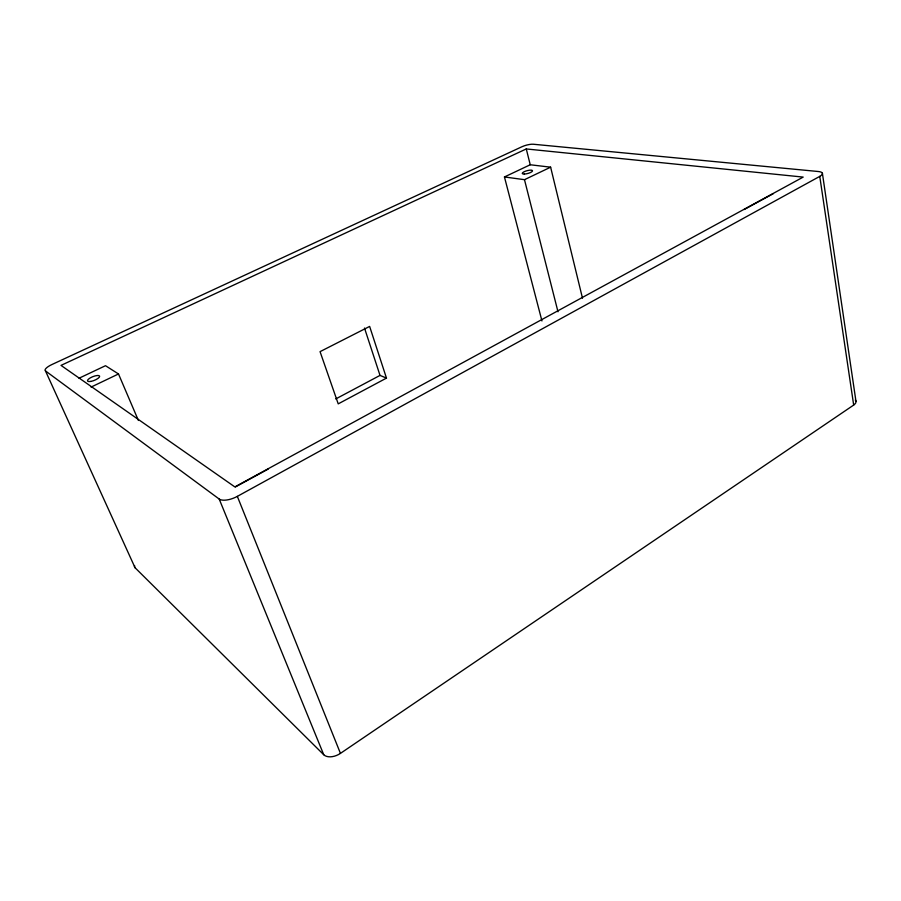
<?xml version="1.0" encoding="UTF-8"?>
<svg xmlns="http://www.w3.org/2000/svg" width="901" height="901" viewBox="0 0 901 901"><rect width="100%" height="100%" fill="white"/><g stroke="black" fill="none" stroke-linecap="round" stroke-linejoin="round"><path stroke-width="1.35" d="M853.675 405.067L819.764 176.382A11.465 3.548 -10.9 0 0 818.435 171.528L533.358 144.239A8.368 2.14 -15.1 0 0 522.039 146.705L51.999 364.5A10.497 3.03 -21.8 0 0 45.467 370.908L135.071 567.754L323.741 754.734A12.986 8.03 -26.2 0 0 340.443 753.382L853.675 405.067A10.542 4.877 -7.3 0 0 855.297 400.044M45.467 370.908L219.191 499.041A14.439 6.127 -22.1 0 0 237.335 496.372L819.764 176.382M235.42 486.945L268.16 469.094M744.192 209.528L773.407 193.591M386.473 378.105L338.224 403.873L320.058 351.649L369.635 326.421L386.473 378.105L380.019 375.402L364.5 328.054M335.746 398.94L380.019 375.402M91.069 387.092L118.504 373.971L138.394 420.452M541.952 320.947L504.447 176.956L524.483 179.682L550.624 167.181L582.485 298.197M79.006 378.24L105.496 365.705L118.504 373.971M504.447 176.956L530.239 164.759L550.624 167.181M526.274 148.947L61.009 365.389L234.846 486.912L803.185 177.092L526.274 148.947L530.239 164.759M219.191 499.041L323.741 754.734M237.335 496.372L340.443 753.382M524.483 179.682L557.989 311.791M822.399 173.285L855.95 401.227M135.071 567.754A9.697 4.235 -24.8 0 1 134.621 565.558M524.326 174.062A5.316 1.453 -15.1 0 0 532.514 171.01A5.316 1.453 -15.1 0 0 525.396 171.213A5.316 1.453 -15.1 0 0 524.326 174.062M90.877 381.416A6.521 2.016 -21.8 0 0 99.628 376.213A6.521 2.016 -21.8 0 0 90.123 377.97A6.521 2.016 -21.8 0 0 90.877 381.416"/></g></svg>
